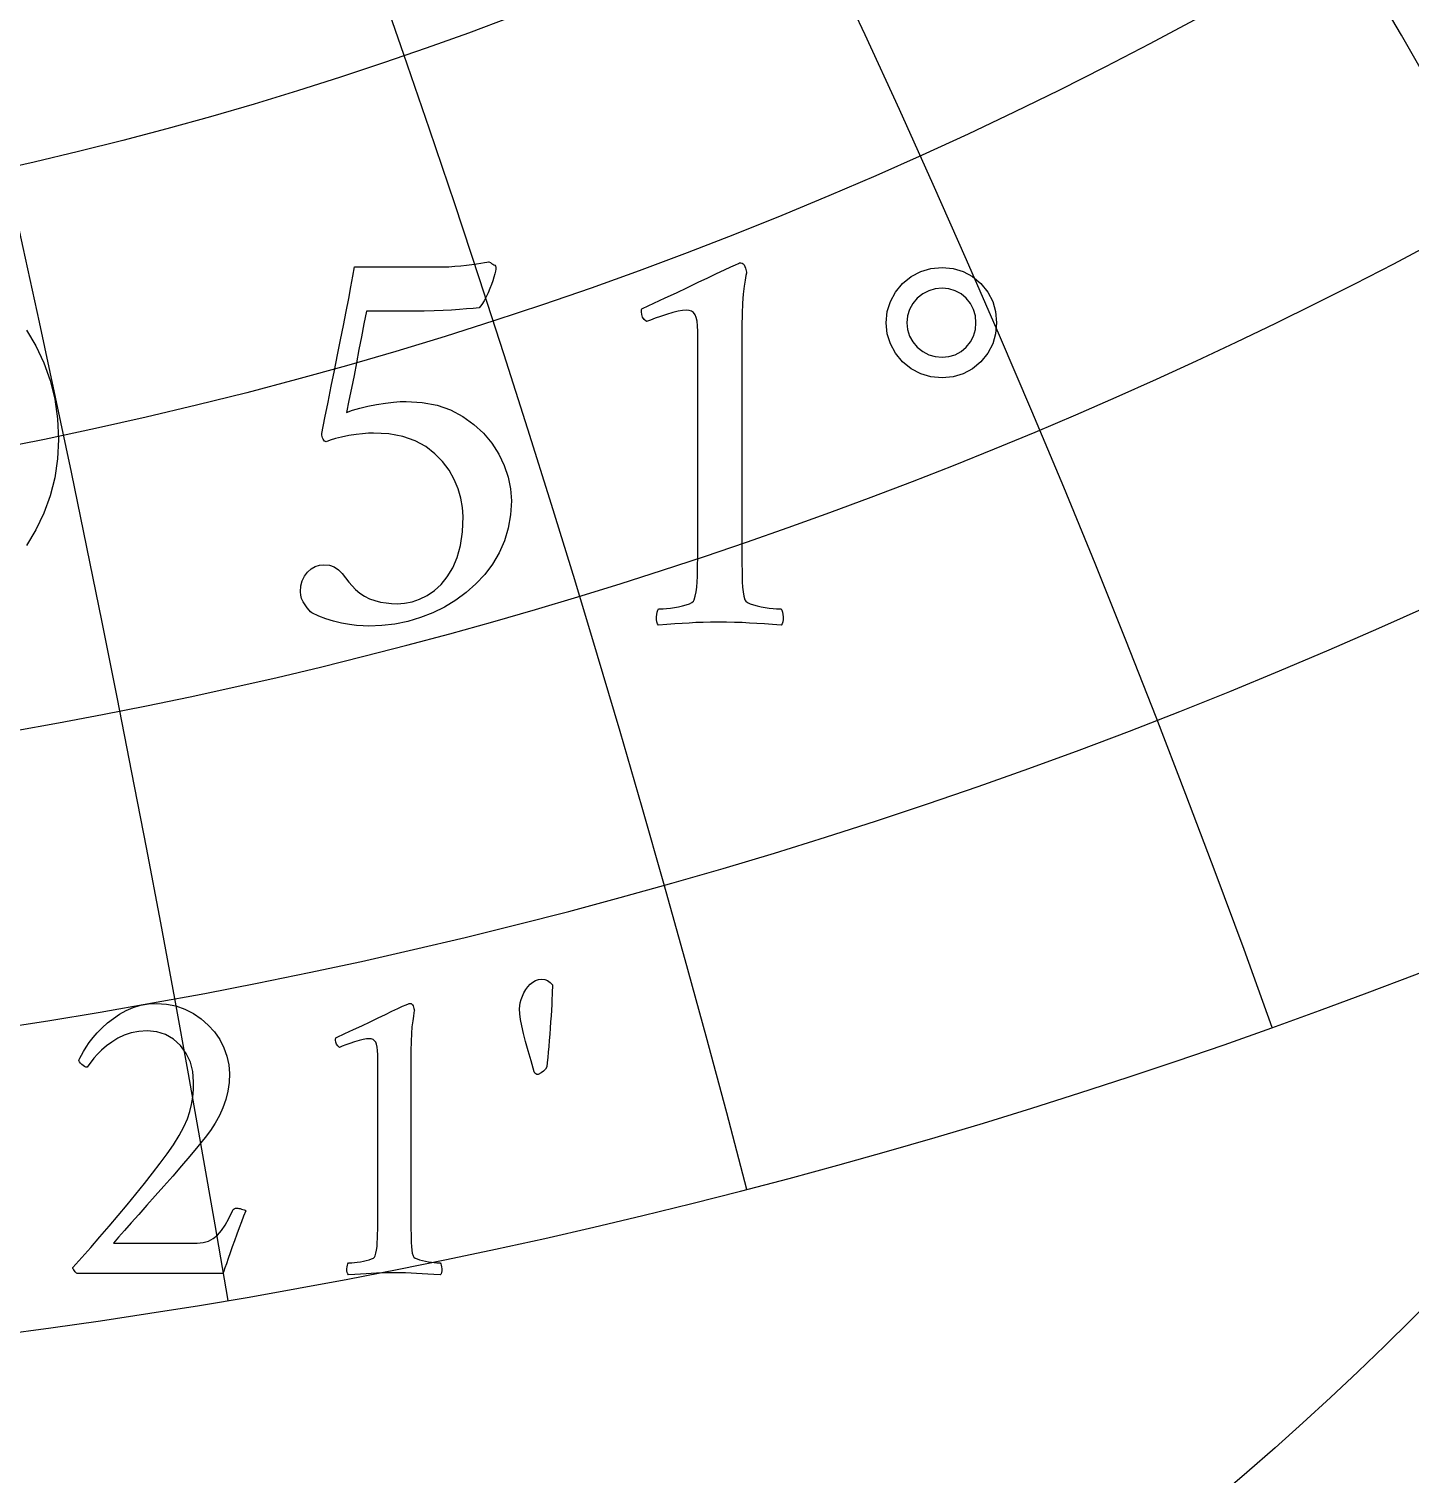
# Model space of a CAD drawing. Header units: millimetres. Extents: x -71 to 71, y -71 to 73.
# Drawn here: x 7.96 to 21.26, y -22.76 to -8.84 of the extents above; entities that cross this region are included whole.
import ezdxf

# ---------------------------------------------------------------- set-up
doc = ezdxf.new("R2010")
doc.units = ezdxf.units.MM
for name, color, linetype in [('CUT_OUTER', 1, 'Continuous'), ('ENGRAVE', 7, 'Continuous'), ('ENGRAVE_FINE', 8, 'Continuous'), ('TEXT', 5, 'Continuous')]:
    doc.layers.add(name, color=color, linetype=linetype)

msp = doc.modelspace()

# ---------------------------------------------------------------- linework, layer by layer
at = {"layer": 'CUT_OUTER'}
msp.add_arc((-0.0002, -0.0002), 71.2199, 143.788848, 87.803032, dxfattribs=at)
at = {"layer": 'ENGRAVE'}
for centre, radius in [((0, 0), 70.2), ((0, 26.6246), 40.2362), ((0, 24.427), 35.4591), ((0, 0), 45.9522), ((0, 0), 30.0798)]:
    msp.add_circle(centre, radius, dxfattribs=at)
for centre, radius, start, end in [((0, 29.3573), 45.6298, 132.21943, 47.78057), ((0, 32.7997), 51.8337, 159.95459, 20.04541), ((0, 37.2113), 59.1294, 179.387133, 0.612867), ((27.0703, 46.8871), 71.0127, 263.168398, 306.663613)]:
    msp.add_arc(centre, radius, start, end, dxfattribs=at)
at = {"layer": 'ENGRAVE_FINE'}
for centre, radius, start, end in [((414.1098, -56.7462), 420.4981, 162.598198, 175.220873), ((414.1098, -56.7462), 420.4981, 162.598198, 175.220873), ((-200.6173, -56.7462), 213.4925, 9.614941, 34.898449), ((-200.6173, -56.7462), 213.4925, 9.614941, 34.898449), ((200.6173, -56.7462), 213.4925, 145.101551, 170.385059), ((200.6173, -56.7462), 213.4925, 145.101551, 170.385059), ((-126.4722, -56.7462), 146.0375, 14.56643, 52.566013), ((-126.4722, -56.7462), 146.0375, 14.56643, 52.566013), ((126.4722, -56.7462), 146.0375, 127.433987, 165.43357), ((126.4722, -56.7462), 146.0375, 127.433987, 165.43357), ((-87.0203, -56.7462), 113.597, 19.697338, 70.43411), ((-87.0203, -56.7462), 113.597, 19.697338, 70.43411), ((87.0203, -56.7462), 113.597, 109.56589, 160.302662), ((87.0203, -56.7462), 113.597, 109.56589, 160.302662), ((-61.27, -56.7462), 95.3192, 25.078922, 88.440652), ((-61.27, -56.7462), 95.3192, 25.078922, 88.440652), ((61.27, -56.7462), 95.3192, 91.559348, 154.921078), ((61.27, -56.7462), 95.3192, 91.559348, 154.921078), ((-42.1574, -56.7462), 84.3148, 30.79319, 100.876652), ((-42.1574, -56.7462), 84.3148, 30.79319, 100.876652), ((42.1574, -56.7462), 84.3148, 79.123348, 149.20681), ((42.1574, -56.7462), 84.3148, 79.123348, 149.20681), ((-26.5766, -56.7462), 77.7049, 36.936769, 111.475271), ((-26.5766, -56.7462), 77.7049, 36.936769, 111.475271), ((26.5766, -56.7462), 77.7049, 68.524729, 143.063231), ((26.5766, -56.7462), 77.7049, 68.524729, 143.063231), ((0, 61.7749), 93.357, 221.240592, 318.759408)]:
    msp.add_arc(centre, radius, start, end, dxfattribs=at)
at = {"layer": 'TEXT'}
for points in [[(11.5913, -12.4288), (11.7458, -12.4378), (11.8881, -12.4648), (12.0184, -12.5098), (12.1365, -12.5727), (12.2422, -12.6494), (12.3351, -12.7353), (12.4152, -12.8307), (12.4825, -12.9353), (12.5358, -13.0455), (12.5739, -13.1574), (12.5967, -13.2711), (12.6043, -13.3865), (12.5969, -13.5216), (12.5745, -13.6501), (12.5374, -13.772), (12.4853, -13.8874), (12.4209, -13.9954), (12.3469, -14.095), (12.2632, -14.1863), (12.1698, -14.2694), (12.0686, -14.3436), (11.9615, -14.4084), (11.8485, -14.464), (11.7297, -14.5102), (11.6072, -14.5465), (11.4834, -14.5724), (11.3581, -14.588), (11.2315, -14.5932), (11.1756, -14.5913), (11.1132, -14.5856), (11.0442, -14.5761), (10.9686, -14.5627), (10.8916, -14.5453), (10.8184, -14.5233), (10.749, -14.4968), (10.6835, -14.4659), (10.671, -14.4548), (10.6558, -14.4382), (10.6378, -14.4161), (10.6171, -14.3884), (10.5977, -14.3576), (10.5838, -14.3261), (10.5755, -14.2939), (10.5728, -14.2611), (10.5771, -14.2057), (10.5901, -14.1559), (10.6117, -14.1116), (10.642, -14.0729), (10.6778, -14.0414), (10.716, -14.0189), (10.7567, -14.0054), (10.7997, -14.0009), (10.8521, -14.0063), (10.8987, -14.0223), (10.9393, -14.0492), (10.9741, -14.0867), (11.0061, -14.1284), (11.0384, -14.1677), (11.0711, -14.2045), (11.1042, -14.2389), (11.1448, -14.2747), (11.1893, -14.3047), (11.2376, -14.3287), (11.2896, -14.3469), (11.3434, -14.3602), (11.3969, -14.3697), (11.45, -14.3754), (11.5027, -14.3773), (11.5749, -14.3723), (11.6473, -14.3572), (11.7202, -14.3322), (11.7933, -14.297), (11.8638, -14.2503), (11.9283, -14.1905), (11.9869, -14.1175), (12.0397, -14.0313), (12.0833, -13.9308), (12.1144, -13.8148), (12.1331, -13.6831), (12.1393, -13.5359), (12.134, -13.4492), (12.1179, -13.3609), (12.0911, -13.2707), (12.0535, -13.1789), (12.0042, -13.0896), (11.9421, -13.0073), (11.8672, -12.9319), (11.7795, -12.8634), (11.6774, -12.8064), (11.5595, -12.7658), (11.4256, -12.7414), (11.2758, -12.7333), (11.2277, -12.7348), (11.172, -12.7395), (11.1087, -12.7473), (11.0378, -12.7582), (10.9682, -12.7712), (10.9091, -12.7852), (10.8603, -12.8002), (10.8219, -12.8163), (10.8137, -12.8147), (10.806, -12.8101), (10.7985, -12.8023), (10.7914, -12.7914), (10.7854, -12.7788), (10.781, -12.7658), (10.7785, -12.7525), (10.7776, -12.7388), (10.808, -12.5866), (10.8385, -12.4344), (10.8689, -12.2821), (10.8994, -12.1299), (10.9293, -11.9803), (10.9582, -11.8358), (10.986, -11.6966), (11.0128, -11.5625), (11.0376, -11.4371), (11.0592, -11.3238), (11.0777, -11.2226), (11.0931, -11.1335), (11.8902, -11.1335), (11.9459, -11.1328), (12.0023, -11.1307), (12.0594, -11.1273), (12.1172, -11.1224), (12.1729, -11.1167), (12.2237, -11.1107), (12.2697, -11.1043), (12.3109, -11.0975), (12.3448, -11.0915), (12.369, -11.0872), (12.3836, -11.0846), (12.3884, -11.0837), (12.4017, -11.0917), (12.414, -11.0989), (12.4253, -11.1055), (12.4355, -11.1114), (12.4439, -11.1176), (12.45, -11.1252), (12.4536, -11.1342), (12.4548, -11.1446), (12.4536, -11.1562), (12.45, -11.1743), (12.4439, -11.1991), (12.4355, -11.2304), (12.4247, -11.2658), (12.4119, -11.303), (12.3971, -11.342), (12.3801, -11.3826), (12.3613, -11.4227), (12.3407, -11.4601), (12.3184, -11.4947), (12.2943, -11.5265), (12.2362, -11.5321), (12.1725, -11.5376), (12.1033, -11.5431), (12.0286, -11.5487), (11.9476, -11.5535), (11.8598, -11.557), (11.765, -11.5591), (11.6633, -11.5597), (11.2094, -11.5597), (11.1846, -11.682), (11.1602, -11.8054), (11.1362, -11.9298), (11.1125, -12.0552), (11.0888, -12.1795), (11.0647, -12.3008), (11.0403, -12.419), (11.0156, -12.534), (11.0753, -12.5127), (11.1436, -12.4932), (11.2206, -12.4753), (11.3062, -12.4593), (11.3915, -12.4459), (11.4674, -12.4364), (11.534, -12.4307), (11.5913, -12.4288)], [(14.3978, -13.94), (14.3978, -11.7535), (14.3962, -11.6999), (14.3916, -11.6552), (14.3838, -11.6196), (14.3729, -11.593), (14.3582, -11.5736), (14.339, -11.5597), (14.3153, -11.5514), (14.2871, -11.5487), (14.2525, -11.5513), (14.2096, -11.5591), (14.1584, -11.572), (14.0989, -11.5902), (14.039, -11.6101), (13.9868, -11.6282), (13.9422, -11.6447), (13.9051, -11.6594), (13.8833, -11.639), (13.8678, -11.6165), (13.8584, -11.5919), (13.8553, -11.5653), (13.8553, -11.5649), (13.8553, -11.5639), (13.8553, -11.5622), (13.8553, -11.5597), (13.856, -11.5497), (13.8581, -11.5418), (13.8615, -11.5359), (13.8664, -11.5321), (13.9766, -11.4821), (14.0857, -11.4317), (14.1938, -11.3811), (14.3009, -11.33), (14.403, -11.2811), (14.496, -11.2366), (14.5801, -11.1967), (14.6552, -11.1612), (14.7173, -11.1321), (14.7624, -11.1114), (14.7906, -11.0989), (14.8019, -11.0948), (14.813, -11.0948), (14.8258, -11.0968), (14.8365, -11.1031), (14.8451, -11.1134), (14.8517, -11.128), (14.8569, -11.1439), (14.8614, -11.1584), (14.8652, -11.1716), (14.8683, -11.1833), (14.8669, -11.1918), (14.8628, -11.2172), (14.8559, -11.2596), (14.8462, -11.319), (14.8365, -11.3939), (14.8296, -11.4829), (14.8254, -11.5862), (14.824, -11.7037), (14.824, -13.94), (14.8242, -13.9999), (14.8247, -14.0576), (14.8256, -14.1133), (14.8268, -14.167), (14.8294, -14.2171), (14.8344, -14.2624), (14.8418, -14.3029), (14.8517, -14.3386), (14.861, -14.3521), (14.878, -14.3649), (14.9026, -14.377), (14.9347, -14.3884), (14.9712, -14.3986), (15.0088, -14.4071), (15.0473, -14.4138), (15.087, -14.4188), (15.1242, -14.4225), (15.1555, -14.4251), (15.1809, -14.4266), (15.2004, -14.4271), (15.2079, -14.4403), (15.2136, -14.4576), (15.2176, -14.479), (15.2198, -14.5046), (15.2196, -14.5302), (15.2164, -14.5517), (15.21, -14.569), (15.2004, -14.5821), (15.1191, -14.5768), (15.0413, -14.5717), (14.9669, -14.5671), (14.896, -14.5627), (14.8254, -14.5591), (14.7521, -14.5565), (14.676, -14.555), (14.5971, -14.5544), (14.5213, -14.555), (14.449, -14.5565), (14.3801, -14.5591), (14.3148, -14.5627), (14.2487, -14.5671), (14.1778, -14.5717), (14.102, -14.5768), (14.0214, -14.5821), (14.0119, -14.569), (14.0055, -14.5517), (14.0022, -14.5302), (14.002, -14.5046), (14.0043, -14.479), (14.0082, -14.4576), (14.0139, -14.4403), (14.0214, -14.4271), (14.0409, -14.4266), (14.0664, -14.4251), (14.0977, -14.4225), (14.1349, -14.4188), (14.1745, -14.4138), (14.213, -14.4071), (14.2506, -14.3986), (14.2871, -14.3884), (14.3189, -14.377), (14.3424, -14.3649), (14.3577, -14.3521), (14.3646, -14.3386), (14.3746, -14.3029), (14.3826, -14.2624), (14.3885, -14.2171), (14.3923, -14.167), (14.3947, -14.1133), (14.3964, -14.0576), (14.3974, -13.9999), (14.3978, -13.94)], [(16.2134, -11.6705), (16.2233, -11.5639), (16.2529, -11.4656), (16.3022, -11.3757), (16.3712, -11.294), (16.4541, -11.2262), (16.5449, -11.1778), (16.6436, -11.1487), (16.7504, -11.139), (16.8568, -11.1487), (16.9545, -11.1778), (17.0436, -11.2262), (17.124, -11.294), (17.1906, -11.3757), (17.2382, -11.4656), (17.2667, -11.5639), (17.2762, -11.6705), (17.2667, -11.777), (17.2382, -11.8753), (17.1906, -11.9652), (17.124, -12.0469), (17.0436, -12.1147), (16.9545, -12.1631), (16.8568, -12.1922), (16.7504, -12.2019), (16.6436, -12.1922), (16.5449, -12.1631), (16.4541, -12.1147), (16.3712, -12.0469), (16.3022, -11.9652), (16.2529, -11.8753), (16.2233, -11.777), (16.2134, -11.6705)], [(16.4127, -11.6705), (16.4189, -11.7371), (16.4376, -11.7985), (16.4688, -11.8547), (16.5123, -11.9057), (16.5646, -11.9481), (16.6217, -11.9784), (16.6836, -11.9965), (16.7504, -12.0026), (16.8168, -11.9965), (16.8777, -11.9784), (16.933, -11.9481), (16.9829, -11.9057), (17.024, -11.8547), (17.0534, -11.7985), (17.0711, -11.7371), (17.077, -11.6705), (17.0711, -11.6039), (17.0534, -11.5424), (17.024, -11.4862), (16.9829, -11.4352), (16.933, -11.3928), (16.8777, -11.3625), (16.8168, -11.3444), (16.7504, -11.3383), (16.6836, -11.3444), (16.6217, -11.3625), (16.5646, -11.3928), (16.5123, -11.4352), (16.4688, -11.4862), (16.4376, -11.5424), (16.4189, -11.6039), (16.4127, -11.6705)], [(12.8949, -17.9934), (12.9247, -17.9967), (12.952, -18.0069), (12.9766, -18.0237), (12.9987, -18.0473), (12.9984, -18.0716), (12.9977, -18.1029), (12.9964, -18.1411), (12.9945, -18.1864), (12.9922, -18.2366), (12.9894, -18.2897), (12.986, -18.3456), (12.9821, -18.4044), (12.9778, -18.4643), (12.9733, -18.5237), (12.9685, -18.5826), (12.9634, -18.641), (12.9584, -18.6968), (12.9536, -18.7479), (12.949, -18.7944), (12.9447, -18.8361), (12.9318, -18.8579), (12.9136, -18.8777), (12.8902, -18.8953), (12.8617, -18.9109), (12.85, -18.9093), (12.8399, -18.9046), (12.8313, -18.8969), (12.8243, -18.886), (12.7929, -18.7802), (12.7652, -18.683), (12.741, -18.5944), (12.7205, -18.5144), (12.7042, -18.4429), (12.6925, -18.38), (12.6855, -18.3256), (12.6832, -18.2798), (12.6849, -18.2502), (12.6899, -18.2196), (12.6984, -18.188), (12.7102, -18.1553), (12.725, -18.1232), (12.7423, -18.0935), (12.7623, -18.0661), (12.7849, -18.0411), (12.8097, -18.0202), (12.8363, -18.0053), (12.8647, -17.9963), (12.8949, -17.9934)], [(10.0469, -20.2228), (10.0259, -20.2743), (10.0043, -20.3292), (9.9823, -20.3874), (9.9597, -20.449), (9.9374, -20.5112), (9.9161, -20.571), (9.8959, -20.6285), (9.8767, -20.6836), (9.8596, -20.7332), (9.8455, -20.7739), (9.8347, -20.8058), (9.8269, -20.8289), (8.4236, -20.8289), (8.4173, -20.8241), (8.4106, -20.818), (8.4038, -20.8106), (8.3966, -20.8019), (8.3903, -20.793), (8.3857, -20.7848), (8.383, -20.7774), (8.3821, -20.7708), (8.4677, -20.6743), (8.5544, -20.5757), (8.6421, -20.475), (8.7308, -20.3722), (8.8191, -20.2687), (8.9052, -20.1657), (8.9893, -20.0632), (9.0713, -19.9612), (9.1494, -19.8616), (9.2218, -19.7661), (9.2885, -19.6748), (9.3494, -19.5876), (9.4061, -19.4991), (9.4517, -19.4163), (9.486, -19.3393), (9.5093, -19.2679), (9.5247, -19.1986), (9.5357, -19.1278), (9.5424, -19.0554), (9.5446, -18.9814), (9.5366, -18.8818), (9.5129, -18.7905), (9.4733, -18.7074), (9.4179, -18.6327), (9.3503, -18.571), (9.2742, -18.5268), (9.1895, -18.5004), (9.0962, -18.4916), (9.0178, -18.496), (8.9446, -18.5092), (8.8767, -18.5313), (8.8139, -18.5621), (8.7565, -18.5982), (8.7049, -18.6358), (8.659, -18.675), (8.6187, -18.7157), (8.5845, -18.7547), (8.5565, -18.7884), (8.5347, -18.8169), (8.5191, -18.8403), (8.5065, -18.8386), (8.4937, -18.8335), (8.4806, -18.8251), (8.4672, -18.8133), (8.4554, -18.8007), (8.447, -18.79), (8.4419, -18.781), (8.4402, -18.7739), (8.4492, -18.7519), (8.4636, -18.7235), (8.4834, -18.6886), (8.5087, -18.6472), (8.5395, -18.6021), (8.5757, -18.5559), (8.6173, -18.5087), (8.6644, -18.4604), (8.7162, -18.4135), (8.7718, -18.3701), (8.8314, -18.3304), (8.8948, -18.2944), (8.9622, -18.2644), (9.0334, -18.243), (9.1085, -18.2301), (9.1875, -18.2259), (9.2829, -18.232), (9.3738, -18.2502), (9.4604, -18.2807), (9.5425, -18.3234), (9.6182, -18.3757), (9.6857, -18.435), (9.7449, -18.5013), (9.7957, -18.5746), (9.8366, -18.6527), (9.8658, -18.7334), (9.8833, -18.8167), (9.8891, -18.9026), (9.8852, -18.9885), (9.8736, -19.0717), (9.8541, -19.1524), (9.8269, -19.2305), (9.7929, -19.3061), (9.7532, -19.379), (9.7078, -19.4493), (9.6567, -19.517), (9.5841, -19.6056), (9.5077, -19.6971), (9.4274, -19.7914), (9.3432, -19.8886), (9.2582, -19.9856), (9.1756, -20.0795), (9.0953, -20.1704), (9.0173, -20.2581), (8.9444, -20.3399), (8.8793, -20.4132), (8.8219, -20.478), (8.7724, -20.5341), (9.5778, -20.5341), (9.6352, -20.5293), (9.6873, -20.5149), (9.7338, -20.4909), (9.775, -20.4573), (9.8127, -20.4139), (9.8492, -20.3603), (9.8843, -20.2966), (9.9182, -20.2228), (9.9242, -20.2119), (9.9338, -20.2041), (9.947, -20.1994), (9.9639, -20.1979), (9.9711, -20.1984), (9.9805, -20.1999), (9.9919, -20.2025), (10.0054, -20.2062), (10.0189, -20.2103), (10.0303, -20.2145), (10.0396, -20.2186), (10.0469, -20.2228)], [(11.3173, -20.3598), (11.3173, -18.7199), (11.3161, -18.6797), (11.3126, -18.6462), (11.3068, -18.6195), (11.2986, -18.5995), (11.2876, -18.585), (11.2732, -18.5746), (11.2554, -18.5684), (11.2343, -18.5663), (11.2083, -18.5682), (11.1761, -18.5741), (11.1377, -18.5838), (11.0931, -18.5974), (11.0482, -18.6123), (11.009, -18.626), (10.9756, -18.6383), (10.9478, -18.6493), (10.9315, -18.634), (10.9198, -18.6171), (10.9128, -18.5987), (10.9104, -18.5787), (10.9104, -18.5785), (10.9104, -18.5777), (10.9104, -18.5764), (10.9104, -18.5746), (10.911, -18.5671), (10.9125, -18.5611), (10.9151, -18.5567), (10.9187, -18.5538), (11.0014, -18.5163), (11.0832, -18.4786), (11.1643, -18.4406), (11.2446, -18.4023), (11.3212, -18.3656), (11.391, -18.3322), (11.454, -18.3023), (11.5103, -18.2757), (11.5569, -18.2539), (11.5908, -18.2383), (11.6119, -18.229), (11.6204, -18.2259), (11.6287, -18.2259), (11.6383, -18.2274), (11.6463, -18.2321), (11.6528, -18.2399), (11.6577, -18.2508), (11.6616, -18.2627), (11.665, -18.2736), (11.6678, -18.2835), (11.6702, -18.2923), (11.6691, -18.2986), (11.666, -18.3177), (11.6608, -18.3495), (11.6536, -18.394), (11.6463, -18.4502), (11.6411, -18.517), (11.638, -18.5944), (11.637, -18.6825), (11.637, -20.3598), (11.6371, -20.4047), (11.6375, -20.448), (11.6381, -20.4898), (11.639, -20.53), (11.641, -20.5676), (11.6448, -20.6016), (11.6503, -20.632), (11.6577, -20.6587), (11.6647, -20.6688), (11.6774, -20.6784), (11.6959, -20.6875), (11.72, -20.6961), (11.7474, -20.7037), (11.7755, -20.7101), (11.8045, -20.7151), (11.8342, -20.7189), (11.8621, -20.7216), (11.8855, -20.7236), (11.9046, -20.7247), (11.9193, -20.7251), (11.9249, -20.735), (11.9291, -20.748), (11.9321, -20.764), (11.9338, -20.7832), (11.9337, -20.8024), (11.9312, -20.8185), (11.9264, -20.8315), (11.9193, -20.8414), (11.8583, -20.8373), (11.7999, -20.8336), (11.7441, -20.8301), (11.6909, -20.8268), (11.638, -20.8241), (11.583, -20.8222), (11.5259, -20.821), (11.4668, -20.8206), (11.4099, -20.821), (11.3557, -20.8222), (11.3041, -20.8241), (11.255, -20.8268), (11.2055, -20.8301), (11.1523, -20.8336), (11.0954, -20.8373), (11.035, -20.8414), (11.0279, -20.8315), (11.0231, -20.8185), (11.0206, -20.8024), (11.0205, -20.7832), (11.0221, -20.764), (11.0251, -20.748), (11.0294, -20.735), (11.035, -20.7251), (11.0496, -20.7247), (11.0687, -20.7236), (11.0922, -20.7216), (11.1201, -20.7189), (11.1498, -20.7151), (11.1787, -20.7101), (11.2069, -20.7037), (11.2343, -20.6961), (11.2581, -20.6875), (11.2758, -20.6784), (11.2872, -20.6688), (11.2924, -20.6587), (11.2999, -20.632), (11.3059, -20.6016), (11.3103, -20.5676), (11.3131, -20.53), (11.315, -20.4898), (11.3163, -20.448), (11.317, -20.4047), (11.3173, -20.3598)]]:
    msp.add_lwpolyline(points, close=True, dxfattribs=at)
msp.add_lwpolyline([(7.9344, -11.7424), (8.0242, -11.8933), (8.1012, -12.0552), (8.1629, -12.2269), (8.207, -12.4074), (8.2335, -12.5964), (8.2423, -12.7942), (8.2335, -12.9818), (8.207, -13.163), (8.1629, -13.3375), (8.1012, -13.5055), (8.0242, -13.6653), (7.9344, -13.8155)], dxfattribs=at)

doc.saveas('drawing.dxf')
